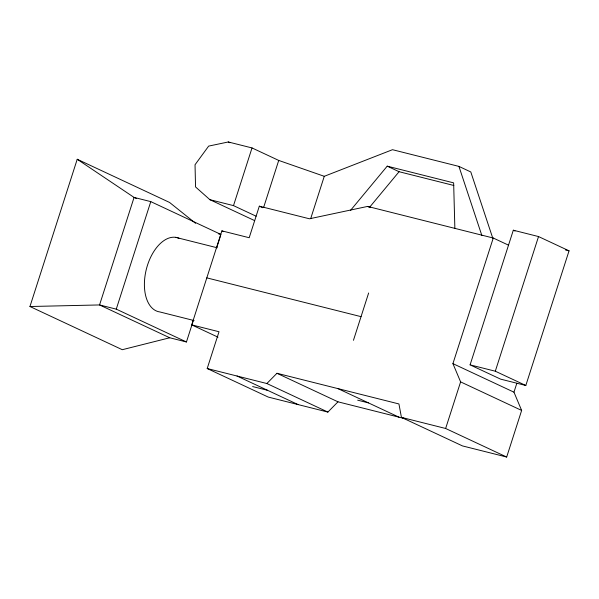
<?xml version="1.0" encoding="UTF-8"?>
<svg xmlns="http://www.w3.org/2000/svg" width="599" height="599" viewBox="0 0 599 599"><rect width="100%" height="100%" fill="white"/><g stroke="black" fill="none" stroke-linecap="round" stroke-linejoin="round"><path stroke-width="0.9" d="M193.29 320.645L186.446 341.969L169.734 337.769L122.293 349.704L29.95 306.516L77.226 159.267L169.569 202.455L195.581 223.3M186.446 341.969L116.266 309.144L150.783 201.623L134.071 197.423L77.226 159.267M217.991 337.17L191.717 324.875L221.9 230.87L249.191 237.728L259.322 206.183L309.443 218.792L367.584 206.423L493.262 238.028L508.514 245.163M216.681 247.784L220.679 235.34M256.102 216.194L233.498 205.622L252.022 147.938L228.286 141.97L208.654 146.104L195.034 164.747L195.544 186.94L209.89 199.684L254.5 220.552M405.253 418.746L337.986 401.824L327.893 412.075L268.232 397.07L207.202 368.527L219.009 331.741L191.717 324.875M263.702 207.217L278.722 160.427L252.022 147.938M310.664 218.687L324.269 176.308L392.495 149.698L458.931 166.402L470.799 171.958L492.872 238.492M353.447 340.314L368.64 292.993M516.825 383.278L513.964 392.188L521.639 410.435L506.679 457.03L445.641 428.48L460.609 381.885L452.926 363.638L493.262 238.028M470.088 364.866L513.313 230.218L538.531 236.56L569.05 250.839L525.817 385.479L500.599 379.137L470.088 364.866L495.306 371.208L525.817 385.479M495.306 371.208L538.531 236.56M350.572 210.339L387.209 166.163L453.645 182.867L454.858 228.174M369.531 207.336L399.076 171.711L453.84 185.48M207.202 368.527L266.862 383.525L276.948 373.282L398.934 403.951L401.427 417.361L462.458 445.911L506.679 457.03M29.95 306.516L99.554 304.943L116.266 309.144M565.449 249.933L569.05 250.839M209.89 199.684L233.498 205.622M218.328 233.79L220.964 234.456L150.783 201.623M175.649 237.331L217.205 247.784M206.805 277.869L361.047 316.654M194.098 320.562L159.761 311.929A38.186 22.028 -75.9 0 1 146.47 268.734A38.186 22.028 -75.9 0 1 178.936 238.245M357.678 400.177L368.46 402.887M401.427 417.361L445.641 428.48M252.628 386.55L267.551 390.301M278.722 160.427L324.269 176.308M387.209 166.163L399.076 171.711M513.313 230.218L515.013 231.012M367.584 206.423L370.122 207.613M228.286 141.97L229.971 142.757M259.322 206.183L262.594 207.718M221.9 230.87L223.592 231.663M136.609 198.613L134.071 197.423L99.554 304.943L169.734 337.769M452.926 363.638L513.964 392.188M460.609 381.885L521.639 410.435M337.941 388.616L398.979 417.166M276.948 373.282L337.986 401.824M266.862 383.525L327.893 412.075M237.032 376.022L298.062 404.572M458.931 166.402L481.888 235.602"/></g></svg>
